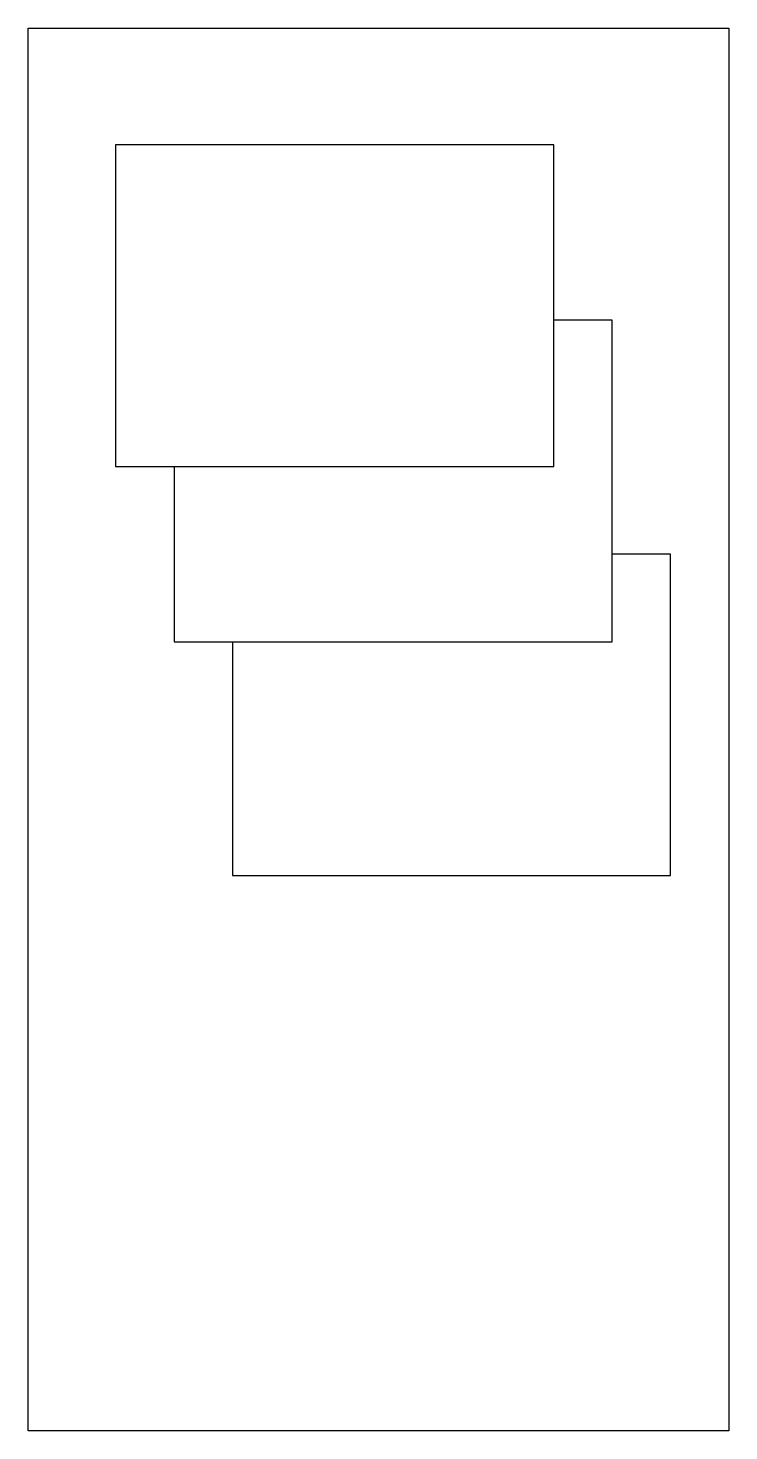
# Model space of a CAD drawing. Extents: x 0 to 0.61, y 0 to 1.22.
import ezdxf

# ---------------------------------------------------------------- set-up
doc = ezdxf.new("R2010")
doc.units = 0
doc.header["$LTSCALE"] = 2
doc.layers.get('0').update_dxf_attribs({"linetype": 'CONTINUOUS'})

msp = doc.modelspace()

# ---------------------------------------------------------------- linework, layer by layer
at = {"color": 0, "linetype": 'BYBLOCK'}
for points in [[(0, 0), (0, 1.2192), (0.6096, 1.2192), (0.6096, 0)], [(0.0762, 0.8382), (0.4572, 0.8382), (0.4572, 1.1176), (0.0762, 1.1176)]]:
    msp.add_lwpolyline(points, close=True, dxfattribs=at)
for points in [[(0.127, 0.6858), (0.508, 0.6858), (0.508, 0.9652), (0.4572, 0.9652)], [(0.127, 0.8382), (0.127, 0.6858)], [(0.1778, 0.4826), (0.5588, 0.4826), (0.5588, 0.762), (0.508, 0.762)], [(0.1778, 0.6858), (0.1778, 0.4826)]]:
    msp.add_lwpolyline(points, dxfattribs=at)

doc.saveas('drawing.dxf')
